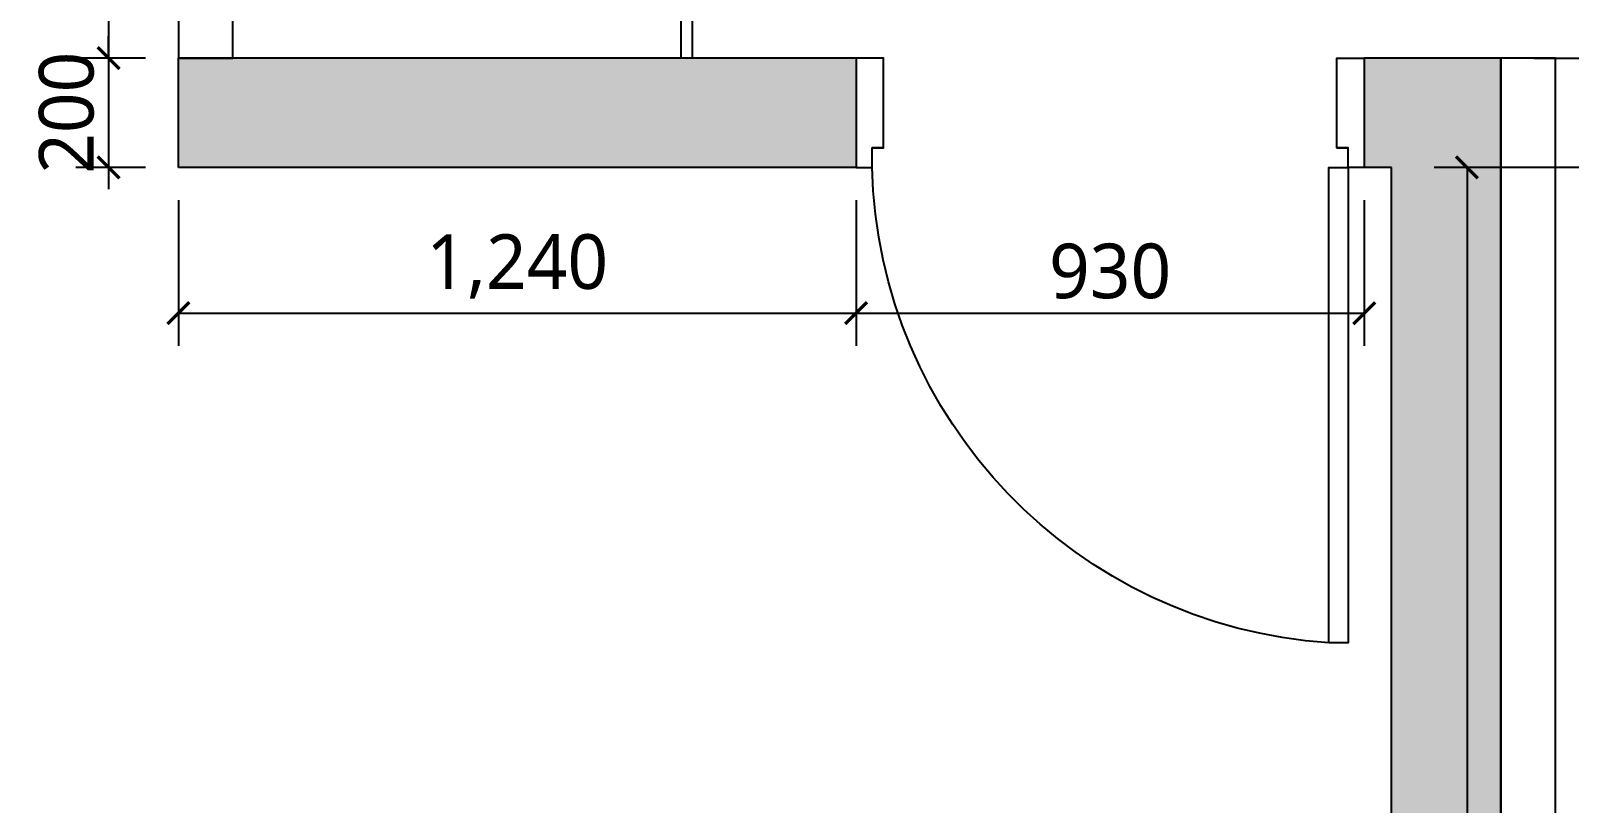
# Model space of a CAD drawing. Header units: millimetres. Extents: x 0 to 460473, y -68369 to 85219.
# Drawn here: x 222944 to 225759, y 31956 to 33370 of the extents above; entities that cross this region are included whole.
import ezdxf

# ---------------------------------------------------------------- set-up
doc = ezdxf.new("R2010")
doc.units = ezdxf.units.MM
doc.header["$LTSCALE"] = 50
for name, color, linetype in [('_LIBR', 4, 'Continuous'), ('DIM', 7, 'Continuous'), ('fur', 6, 'Continuous'), ('ha', 8, 'Continuous'), ('wall', 2, 'Continuous'), ('wall2', 3, 'Continuous'), ('win', 4, 'Continuous')]:
    doc.layers.add(name, color=color, linetype=linetype)
doc.styles.add('맑은 고딕', font='malgun.ttf')
doc.dimstyles.new('DH IN40', dxfattribs={"dimscale": 40, "dimtxt": 2.5, "dimasz": 1, "dimexe": 1.5, "dimexo": 1.5, "dimtad": 1, "dimdec": 7, "dimlunit": 6, "dimtxsty": '맑은 고딕', "dimblk": 'ARCHTICK', "dimcen": 2.5, "dimclrd": 256, "dimclre": 256, "dimclrt": 256, "dimadec": 0, "dimazin": 0, "dimtfac": 1, "dimtdec": 7, "dimtix": 1, "dimtmove": 0, "dimatfit": 3, "dimldrblk": 'ARCHTICK', "dimfxl": 1, "dimtfillclr": 1, "dimlwd": -1, "dimlwe": -1, "dimarcsym": 0})

# ---------------------------------------------------------------- blocks, each defined once
blk = doc.blocks.new('sdfsdf')
at = {"layer": '_LIBR', "linetype": 'Continuous'}
for points in [[(-43351.7, -83617.5), (-43351.7, -83597), (-43351.7, -83617.5), (-43187.6, -83617.5), (-43187.6, -83567.5), (-43387.6, -83567.5), (-43387.6, -83597), (-43351.7, -83597)], [(-43351.7, -84447.5), (-43351.7, -84468), (-43351.7, -84447.5), (-43187.6, -84447.5), (-43187.6, -84497.5), (-43387.6, -84497.5), (-43387.6, -84468), (-43351.7, -84468)]]:
    blk.add_lwpolyline(points, dxfattribs=at)
blk.add_lwpolyline([(-44257.6, -83632.3), (-43387.6, -83632.3), (-43387.6, -83597), (-44257.6, -83597)], close=True, dxfattribs=at)
blk.add_arc((-43365.5, -83574.4), 893.9, 183.7115, 268.5892, dxfattribs=at)
blk = doc.blocks.new('EWEDSF')
at = {"layer": 'ha', "transparency": 33554559}
h = blk.add_hatch(color=256, dxfattribs=at)
h.dxf.hatch_style = 1
h.paths.add_polyline_path([(224454, 33319.7), (223214, 33319.7), (223214, 33119.7), (224454, 33119.7)])
h = blk.add_hatch(color=256, dxfattribs=at)
h.dxf.hatch_style = 1
h.paths.add_polyline_path([(225634, 33319.7), (225384, 33319.7), (225384, 33119.7), (225434, 33119.7), (225434, 29829.7), (225044, 29829.7), (225044, 29629.7), (225634, 29629.7)])
at = {"layer": 'ha'}
blk.add_line((225384, 33319.7), (225384, 33119.7), dxfattribs=at)
at = {"layer": 'wall', "color": 2}
for p, q in [((224454, 33319.7), (223214, 33319.7)), ((223214, 33119.7), (223214, 33319.7)), ((225634, 33319.7), (225384, 33319.7)), ((225634, 29629.7), (225634, 33319.7)), ((224454, 33119.7), (223214, 33119.7)), ((225434, 33119.7), (225384, 33119.7)), ((225434, 29829.7), (225434, 33119.7))]:
    blk.add_line(p, q, dxfattribs=at)
at = {"layer": 'win', "xscale": -1, "rotation": 270}
blk.add_blockref('sdfsdf', (308951.5, 76507.3), dxfattribs=at)
blk = doc.blocks.new('_ArchTick')
at = {"color": 0, "linetype": 'ByBlock', "const_width": 0.15}
blk.add_lwpolyline([(-0.5, -0.5), (0.5, 0.5)], dxfattribs=at)
blk = doc.blocks.new('*D252')
at = {"layer": 'Defpoints', "color": 0, "transparency": 16777216}
for p in [(225634, 33319.7), (225634, 28199.2), (225844.7, 28199.2)]:
    blk.add_point(p, dxfattribs=at)
at = {"layer": 'DIM', "transparency": 16777216}
for p, q in [((225694, 33319.7), (225904.7, 33319.7)), ((225844.7, 33319.7), (225844.7, 28199.2)), ((225694, 28199.2), (225904.7, 28199.2))]:
    blk.add_line(p, q, dxfattribs=at)
at = {"layer": 'DIM', "transparency": 16777216, "xscale": 40, "yscale": 40, "zscale": 40}
for p, rotation in [((225844.7, 33319.7), 90), ((225844.7, 28199.2), 270)]:
    blk.add_blockref('_ArchTick', p, dxfattribs=dict(at, rotation=rotation))
at = {"layer": 'DIM', "transparency": 16777216, "insert": (225767.8, 30759.4), "char_height": 100, "attachment_point": 5, "rotation": 90, "style": '맑은 고딕'}
blk.add_mtext('5120', dxfattribs=at)
blk = doc.blocks.new('*D335')
at = {"layer": 'Defpoints', "color": 0, "transparency": 16777216}
for p in [(223214, 34179.7), (223086.3, 33319.7), (223214, 33319.7)]:
    blk.add_point(p, dxfattribs=at)
at = {"layer": 'DIM', "transparency": 16777216}
for p, q in [((223154, 34179.7), (223026.3, 34179.7)), ((223086.3, 34179.7), (223086.3, 33319.7)), ((223154, 33319.7), (223026.3, 33319.7))]:
    blk.add_line(p, q, dxfattribs=at)
at = {"layer": 'DIM', "transparency": 16777216, "xscale": 40, "yscale": 40, "zscale": 40}
for p, rotation in [((223086.3, 34179.7), 90), ((223086.3, 33319.7), 270)]:
    blk.add_blockref('_ArchTick', p, dxfattribs=dict(at, rotation=rotation))
at = {"layer": 'DIM', "transparency": 16777216, "insert": (223009.6, 33749.7), "char_height": 100, "attachment_point": 5, "rotation": 90, "style": '맑은 고딕'}
blk.add_mtext('860', dxfattribs=at)
blk = doc.blocks.new('*D336')
at = {"layer": 'Defpoints', "color": 0, "transparency": 16777216}
for p in [(223214, 33319.7), (223086.3, 33119.7), (223214, 33119.7)]:
    blk.add_point(p, dxfattribs=at)
at = {"layer": 'DIM', "transparency": 16777216}
for p, q in [((223086.3, 33319.7), (223086.3, 33359.7)), ((223154, 33319.7), (223026.3, 33319.7)), ((223086.3, 33319.7), (223086.3, 33119.7)), ((223154, 33119.7), (223026.3, 33119.7)), ((223086.3, 33119.7), (223086.3, 33079.7))]:
    blk.add_line(p, q, dxfattribs=at)
at = {"layer": 'DIM', "transparency": 16777216, "xscale": 40, "yscale": 40, "zscale": 40}
for p, rotation in [((223086.3, 33319.7), 270), ((223086.3, 33119.7), 90)]:
    blk.add_blockref('_ArchTick', p, dxfattribs=dict(at, rotation=rotation))
at = {"layer": 'DIM', "transparency": 16777216, "insert": (223009.6, 33219.7), "char_height": 100, "attachment_point": 5, "rotation": 90, "style": '맑은 고딕'}
blk.add_mtext('200', dxfattribs=at)
blk = doc.blocks.new('*D337')
at = {"layer": 'Defpoints', "color": 0, "transparency": 16777216}
for p in [(223214, 33119.7), (224454, 33119.7), (224454, 32853)]:
    blk.add_point(p, dxfattribs=at)
at = {"layer": 'DIM', "transparency": 16777216}
for p, q in [((223214, 33059.7), (223214, 32793)), ((224454, 33059.7), (224454, 32793)), ((223214, 32853), (224454, 32853))]:
    blk.add_line(p, q, dxfattribs=at)
at = {"layer": 'DIM', "transparency": 16777216, "xscale": 40, "yscale": 40, "zscale": 40, "rotation": 180}
blk.add_blockref('_ArchTick', (223214, 32853), dxfattribs=at)
at = {"layer": 'DIM', "transparency": 16777216, "xscale": 40, "yscale": 40, "zscale": 40}
blk.add_blockref('_ArchTick', (224454, 32853), dxfattribs=at)
at = {"layer": 'DIM', "transparency": 16777216, "insert": (223834, 32938.3), "char_height": 100, "attachment_point": 5, "style": '맑은 고딕'}
blk.add_mtext('1,240', dxfattribs=at)
blk = doc.blocks.new('*D338')
at = {"layer": 'Defpoints', "color": 0, "transparency": 16777216}
for p in [(224454, 33119.7), (225384, 33119.7), (225384, 32853)]:
    blk.add_point(p, dxfattribs=at)
at = {"layer": 'DIM', "transparency": 16777216}
for p, q in [((224454, 33059.7), (224454, 32793)), ((225384, 33059.7), (225384, 32793)), ((224454, 32853), (225384, 32853))]:
    blk.add_line(p, q, dxfattribs=at)
at = {"layer": 'DIM', "transparency": 16777216, "xscale": 40, "yscale": 40, "zscale": 40, "rotation": 180}
blk.add_blockref('_ArchTick', (224454, 32853), dxfattribs=at)
at = {"layer": 'DIM', "transparency": 16777216, "xscale": 40, "yscale": 40, "zscale": 40}
blk.add_blockref('_ArchTick', (225384, 32853), dxfattribs=at)
at = {"layer": 'DIM', "transparency": 16777216, "insert": (224919, 32929.6), "char_height": 100, "attachment_point": 5, "style": '맑은 고딕'}
blk.add_mtext('930', dxfattribs=at)
blk = doc.blocks.new('*D339')
at = {"layer": 'Defpoints', "color": 0, "transparency": 16777216}
for p in [(225914.7, 33119.7), (225572, 29829.7), (225914.7, 29829.7)]:
    blk.add_point(p, dxfattribs=at)
at = {"layer": 'DIM', "transparency": 16777216}
for p, q in [((225854.7, 33119.7), (225512, 33119.7)), ((225572, 33119.7), (225572, 29829.7)), ((225854.7, 29829.7), (225512, 29829.7))]:
    blk.add_line(p, q, dxfattribs=at)
at = {"layer": 'DIM', "transparency": 16777216, "xscale": 40, "yscale": 40, "zscale": 40}
for p, rotation in [((225572, 33119.7), 90), ((225572, 29829.7), 270)]:
    blk.add_blockref('_ArchTick', p, dxfattribs=dict(at, rotation=rotation))
at = {"layer": 'DIM', "transparency": 16777216, "insert": (225487, 31474.7), "char_height": 100, "attachment_point": 5, "rotation": 90, "style": '맑은 고딕'}
blk.add_mtext('3,290', dxfattribs=at)

msp = doc.modelspace()

# ---------------------------------------------------------------- linework, layer by layer
at = {"layer": 'fur'}
msp.add_lwpolyline([(224133.99868442, 33539.695099), (224153.99868442, 33539.695099), (224153.99868442, 33319.695099), (224133.99868442, 33319.695099)], close=True, dxfattribs=at)
at = {"layer": 'wall2'}
for points in [[(223213.99868442, 33319.695099), (223313.99868442, 33319.695099), (223313.99868442, 34179.695099), (223213.99868442, 34179.695099)], [(225733.99868442, 33319.695099), (225633.99868442, 33319.695099), (225633.99868442, 29399.695099), (225733.99868442, 29399.695099)]]:
    msp.add_lwpolyline(points, close=True, dxfattribs=at)

# ---------------------------------------------------------------- block references
at = {"layer": 'ha'}
msp.add_blockref('EWEDSF', (0, 0), dxfattribs=at)

# ---------------------------------------------------------------- dimensions: what is measured, and where the dimension line sits
at = {"layer": 'DIM'}
for base, p1, p2, picture, middle in [((223086.2505030816, 33319.6950990021), (223213.9986844184, 34179.695099002), (223213.9986844184, 33319.695099002), '*D335', (223009.5861009076, 33749.695099002)), ((223086.2505030819, 33119.6950990021), (223213.9986844184, 33319.695099002), (223213.9986844184, 33119.695099002), '*D336', (223009.586100908, 33219.695099002)), ((225572.0267959218, 29829.6950990021), (225914.7475316617, 33119.695099002), (225914.7475316617, 29829.695099002), '*D339', (225486.9724480957, 31474.695099002))]:
    dim = msp.add_linear_dim(base=base, p1=p1, p2=p2, angle=90, dimstyle='DH IN40', dxfattribs=at)
    dim.commit()
    dim.dimension.update_dxf_attribs({"geometry": picture, "text_midpoint": middle})
dim = msp.add_linear_dim(base=(225844.70808735, 28199.19557438), p1=(225633.99868442, 33319.695099), p2=(225633.99868442, 28199.19557438), angle=90, text='5120', dimstyle='DH IN40', dxfattribs=at)
dim.commit()
dim.dimension.update_dxf_attribs({"geometry": '*D252', "text_midpoint": (225767.77194605, 30759.44533669)})
for base, p1, p2, picture, middle in [((224453.9986844183, 32852.9605218509), (223213.9986844184, 33119.695099002), (224453.9986844183, 33119.695099002), '*D337', (223833.9986844183, 32938.2866088074)), ((225383.9986844184, 32852.9605218509), (224453.9986844183, 33119.695099002), (225383.9986844184, 33119.695099002), '*D338', (224918.9986844183, 32929.6249240248))]:
    dim = msp.add_linear_dim(base=base, p1=p1, p2=p2, dimstyle='DH IN40', dxfattribs=at)
    dim.commit()
    dim.dimension.update_dxf_attribs({"geometry": picture, "text_midpoint": middle})

doc.saveas('drawing.dxf')
